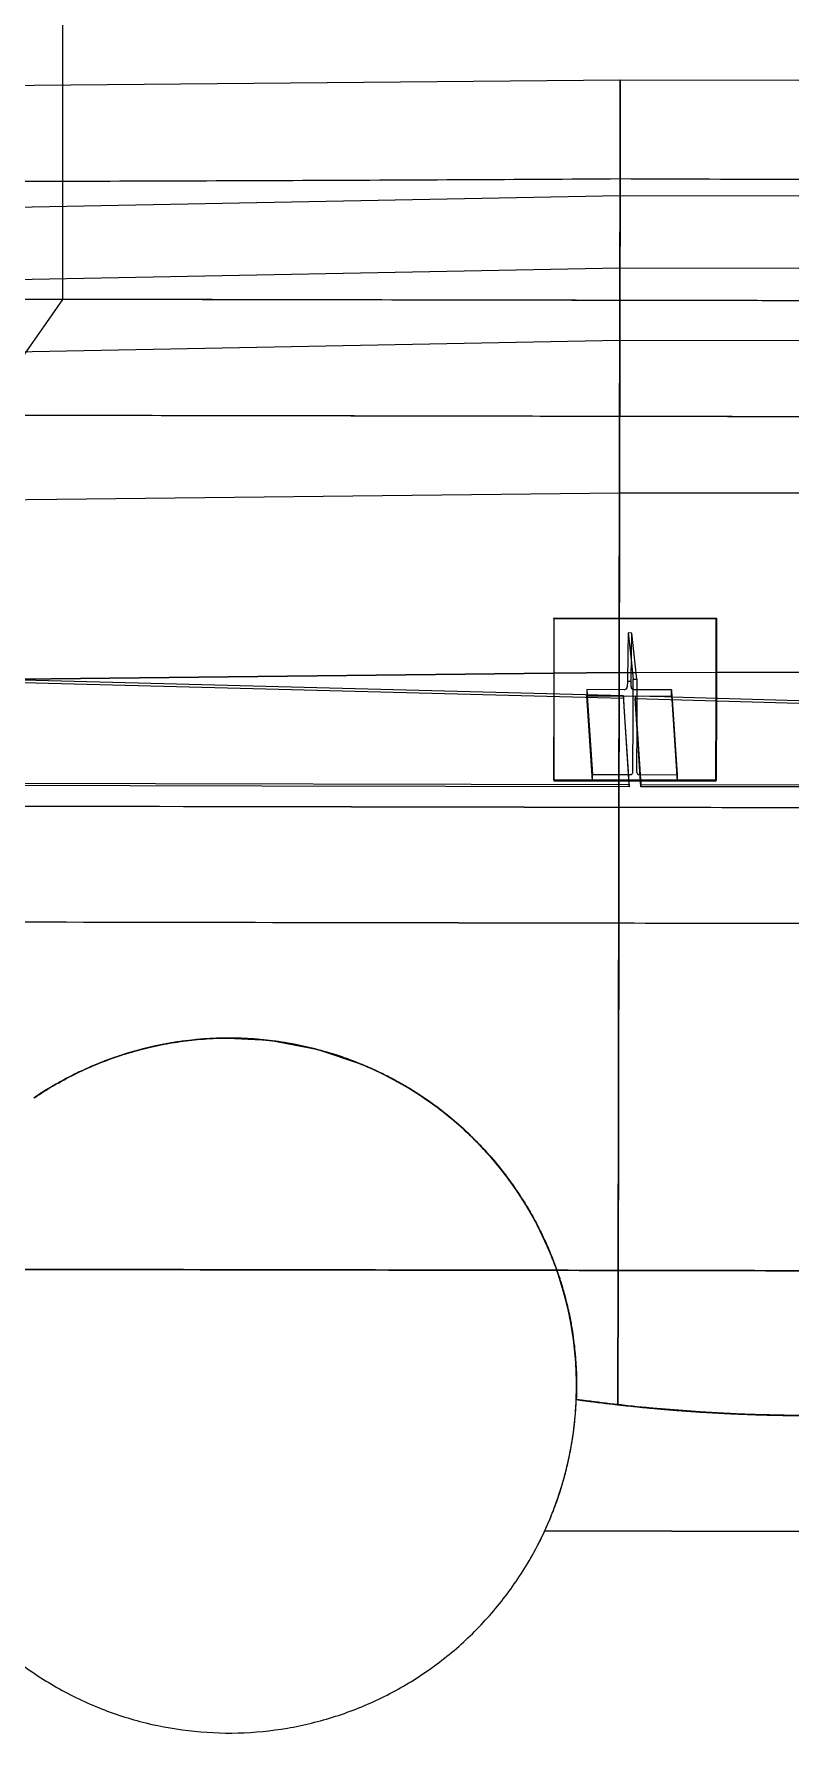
# Model space of a CAD drawing. Header units: metres. Extents: x -1161 to -1081, y 0 to 563.
# Drawn here: x -1092.822 to -1091.501, y 507.85 to 510.784 of the extents above; entities that cross this region are included whole.
import ezdxf

# ---------------------------------------------------------------- set-up
doc = ezdxf.new("R2010")
doc.units = ezdxf.units.M
doc.layers.add('A-GENM', color=7, linetype='Continuous', lineweight=35)

# ---------------------------------------------------------------- blocks, each defined once
blk = doc.blocks.new('CappingBeam_RS39A_CB04 - CappingBeam_RS39A_CB04-57951987-DRG-2873121 - DECK SLAB GENERAL ARRANGEMENT PLAN')
at = {"layer": 'A-GENM', "color": 253, "lineweight": 25, "true_color": 0xa3a3a3}
blk.add_open_spline([(109.4872, -4.711), (109.5435, -4.9245), (109.6562, -5.3515), (109.8816, -6.2056), (110.1633, -7.2733), (110.5014, -8.5546), (110.8394, -9.8358), (111.1775, -11.1169), (111.5155, -12.398), (111.7925, -13.4476), (111.9567, -14.0702), (112.0083, -14.2658)], degree=3, knots=[0, 0, 0, 0, 0.0208333, 0.0416667, 0.0833333, 0.125, 0.1666667, 0.2083333, 0.25, 0.2916667, 0.3107461, 0.3107461, 0.3107461, 0.3107461], dxfattribs=at)
at = {"layer": 'A-GENM', "color": 9, "lineweight": 25, "true_color": 0xbebebe}
for points in [[(111.5155, -12.398), (111.6282, -12.8251), (111.7409, -13.2521), (111.8535, -13.6791)], [(111.8535, -13.6791), (111.9051, -13.8747), (111.9567, -14.0702), (112.0083, -14.2658)]]:
    blk.add_open_spline(points, degree=3, dxfattribs=at)
blk = doc.blocks.new('Foundations-Piles - Px-1200-66435315-DRG-2873121 - DECK SLAB GENERAL ARRANGEMENT PLAN')
at = {"layer": 'A-GENM', "color": 254, "lineweight": 25, "true_color": 0xd1d1d1}
for start, end in [(48.8545, 49.0332), (40.7042, 40.9091), (32.5566, 32.7273), (24.4122, 24.5455), (318.9451, 319.0909), (310.7376, 310.9091), (302.6023, 302.7273), (294.3251, 294.5455), (286.12, 286.3636)]:
    blk.add_arc((0, 0), 0.6, start, end, dxfattribs=at)
at = {"layer": 'A-GENM', "color": 9, "lineweight": 25, "true_color": 0xbebebe}
for start, end in [(40.9091, 49.0332), (44.7599, 48.8545), (41.0308, 44.7599), (32.7273, 40.9091), (36.471, 40.7042), (32.8247, 36.471), (24.5455, 32.7273), (28.1348, 32.5566), (24.6185, 28.1348), (155.4545, 163.6364), (155.4545, 163.6364), (16.3636, 24.5455), (19.6943, 24.4122), (16.4123, 19.6943), (163.6364, 171.8182), (163.6364, 171.8182), (8.1818, 16.3636), (8.2309, 16.2711), (171.8182, 180), (171.8182, 180), (0, 8.1818), (0, 8.1818), (180, 188.1818), (180, 188.1818), (351.8182, 0), (352.0318, 0), (188.1818, 196.3636), (188.1818, 196.3636), (343.6364, 351.8182), (349.383, 351.8182), (351.8507, 352.0318), (344.0627, 349.383), (196.3636, 204.5455), (196.3636, 204.5455), (335.4545, 343.6364), (340.8893, 343.5737), (343.7001, 344.0627), (336.0926, 340.8893), (204.5455, 212.7273), (204.5455, 212.7273), (327.2727, 335.4545), (332.75, 335.363), (335.4873, 336.0926), (328.1212, 332.6991), (327.3162, 328.1212), (212.7273, 220.9091), (212.7273, 220.9091), (319.0909, 327.2727), (320.1484, 324.61), (324.61, 327.1535), (220.9091, 229.0909), (220.9091, 229.0909), (310.9091, 319.0909), (316.5668, 318.9451), (319.1453, 320.1484), (312.1736, 316.5668), (229.0909, 237.2727), (229.0909, 237.2727), (304.287, 310.9091), (304.287, 308.5485), (308.5485, 310.7376), (310.9744, 312.1736), (302.7273, 304.287), (302.8036, 304.1966), (237.2727, 245.4545), (237.2727, 245.4545), (294.5455, 302.7273), (296.2166, 300.545), (300.545, 302.531), (245.4545, 253.6364), (245.4545, 253.6364), (286.3636, 294.5455), (288.2326, 292.5512), (292.5512, 294.3251), (294.633, 296.2166), (253.6364, 261.0336), (253.6364, 261.8182), (278.1818, 286.3636), (280.1511, 284.5641), (284.5641, 286.12), (286.4625, 288.2088), (261.0336, 264.2124), (261.8182, 270), (264.2124, 268.889), (268.889, 272.219), (270, 278.1818), (272.219, 276.7535), (276.7535, 280.1511)]:
    blk.add_arc((0, 0), 0.6, start, end, dxfattribs=at)
blk = doc.blocks.new('Shotcrete Adaptive v1 - 1200 Dia Pile _ 2_000 Spacing-61394266-DRG-2873121 - DECK SLAB GENERAL ARRANGEMENT PLAN')
at = {"layer": 'A-GENM', "color": 9, "lineweight": 25, "true_color": 0xbebebe}
for p, q in [((0.016, 0.25), (0.4546, 0.25)), ((0.4546, 0.25), (0.016, 0.25))]:
    blk.add_line(p, q, dxfattribs=at)
at = {"layer": 'A-GENM', "color": 254, "lineweight": 25, "true_color": 0xd1d1d1}
blk.add_line((0.1869, 0.0442), (0.1837, 0.0444), dxfattribs=at)
at = {"layer": 'A-GENM', "color": 9, "lineweight": 25, "true_color": 0xbebebe}
for centre, radius, start, end in [((1, 0), 0.6, 156.256, 159.4284), ((1, 0), 0.6, 156.256, 159.4284), ((1, 0), 0.6, 155.3757, 156.256), ((1, 0), 0.6, 155.3757, 156.256), ((1, 0), 0.6, 159.4284, 162.8466), ((1, 0), 0.6, 159.4284, 162.8466), ((1, 0), 0.6, 162.8466, 164.1122), ((1, 0), 0.6, 162.8466, 164.1122), ((1, 0), 0.6, 165.2053, 167.4341), ((1, 0), 0.6, 165.2053, 167.4341), ((1, 0), 0.6, 164.1122, 165.1814), ((1, 0), 0.6, 164.1122, 165.1814), ((1, 0), 0.6, 167.4341, 170.3175), ((1, 0), 0.6, 167.4341, 170.3175), ((1, 0), 0.6, 170.3175, 171.9769), ((1, 0), 0.6, 170.3175, 171.9769), ((1, 0), 0.6, 173.7282, 175.3656), ((1, 0), 0.6, 173.7282, 175.3656), ((1, 0), 0.6, 173.41, 173.6668), ((1, 0), 0.6, 173.41, 173.6668), ((1, 0), 0.6, 171.9769, 173.3931), ((1, 0), 0.6, 171.9769, 173.3931), ((0, -2.95), 3, 88.4658, 89.6877), ((0, -2.95), 3, 88.4658, 88.6417), ((0, -2.95), 3, 88.3166, 88.4658), ((0, -2.95), 3, 85.3975, 88.4658), ((0, -2.95), 3, 85.3975, 85.6256), ((0, -2.95), 3, 85.2592, 85.3975), ((0, -2.95), 3, 82.3291, 85.3975), ((1, 0), 0.6, 175.3656, 177.7884), ((1, 0), 0.6, 175.3656, 177.7884), ((0, -2.95), 3, 82.3291, 82.6565)]:
    blk.add_arc(centre, radius, start, end, dxfattribs=at)
at = {"layer": 'A-GENM', "color": 254, "lineweight": 25, "true_color": 0xd1d1d1}
for start, end in [(88.6417, 89.6877), (87.8921, 88.3166), (87.7668, 87.8901), (87.238, 87.7668), (86.4919, 87.2322), (85.6256, 86.428), (85.1133, 85.2592), (84.4422, 85.1097), (83.7083, 84.4422), (82.6565, 83.6897)]:
    blk.add_arc((0, -2.95), 3, start, end, dxfattribs=at)
blk = doc.blocks.new('StitchPour_RS39A_05 - StitchPour_RS39A_05-60503718-DRG-2873121 - DECK SLAB GENERAL ARRANGEMENT PLAN')
at = {"layer": 'A-GENM', "color": 253, "lineweight": 25, "true_color": 0xa3a3a3}
for points, knots in [([(109.2938, -4.762), (109.3502, -4.9756), (109.4629, -5.4027), (109.6883, -6.2568), (109.97, -7.3246), (110.3081, -8.6059), (110.6461, -9.8872), (110.9842, -11.1684), (111.3223, -12.4497), (111.5992, -13.4992), (111.7635, -14.1217), (111.815, -14.3171)], [0, 0, 0, 0, 0.0208333, 0.0416667, 0.0833333, 0.125, 0.1666667, 0.2083333, 0.25, 0.2916667, 0.3107322, 0.3107322, 0.3107322, 0.3107322]), ([(111.2352, -14.4712), (111.1836, -14.2757), (111.0193, -13.6531), (110.686, -12.3898), (110.3197, -11.0016), (109.9816, -9.7203), (109.728, -8.7592), (109.4744, -7.7982), (109.2209, -6.8372), (108.9673, -5.8762), (108.7982, -5.2355), (108.7137, -4.9151)], [0.6892599, 0.6892599, 0.6892599, 0.6892599, 0.7083333, 0.75, 0.8125, 0.84375, 0.875, 0.90625, 0.9375, 0.96875, 1, 1, 1, 1])]:
    blk.add_open_spline(points, degree=3, knots=knots, dxfattribs=at)
at = {"layer": 'A-GENM', "color": 9, "lineweight": 25, "true_color": 0xbebebe}
for points in [[(110.7423, -12.6033), (110.8117, -12.8663), (110.8811, -13.1292), (110.9505, -13.3922)], [(111.6134, -13.553), (111.6291, -13.6123), (111.6447, -13.6716), (111.6604, -13.7309)], [(111.0344, -13.7104), (111.0498, -13.7685), (111.0651, -13.8266), (111.0804, -13.8847)], [(111.6604, -13.7309), (111.7119, -13.9263), (111.7635, -14.1217), (111.815, -14.3171)], [(111.0804, -13.8847), (111.132, -14.0802), (111.1836, -14.2757), (111.2352, -14.4712)]]:
    blk.add_open_spline(points, degree=3, dxfattribs=at)
at = {"layer": 'A-GENM', "color": 253, "lineweight": 25, "true_color": 0xa3a3a3}
for points in [[(111.3715, -12.6363), (111.4522, -12.9419), (111.5328, -13.2474), (111.6134, -13.553)], [(110.9505, -13.3922), (110.9784, -13.4983), (111.0064, -13.6044), (111.0344, -13.7104)]]:
    blk.add_open_spline(points, degree=3, dxfattribs=at)
blk = doc.blocks.new('SCR_SW_8 - SCR_SW_8-66993699-DRG-2873121 - DECK SLAB GENERAL ARRANGEMENT PLAN')
at = {"layer": 'A-GENM', "color": 253, "lineweight": 25, "true_color": 0xa3a3a3}
for p, q in [((0.0103, 0.1529), (1.1292, 0.1803)), ((1.1923, 0.1779), (0.0103, 0.149)), ((1.1292, 0.1803), (1.1923, 0.1818)), ((1.1799, -0.004), (1.1923, 0.1779)), ((1.1921, 0.1779), (1.1799, 0)), ((1.1923, 0.1818), (1.1921, 0.1779)), ((1.1923, 0.1818), (1.1923, 0.1779)), ((0, 0), (0.0103, 0.1527)), ((0.0103, 0.149), (0.0093, 0.1337)), ((0.0103, 0.1529), (0.0103, 0.149)), ((0.0093, 0.1337), (0, -0.004)), ((0, -0.004), (0, 0)), ((1.1799, 0), (0.0003, 0)), ((0, -0.004), (0.6335, -0.004)), ((0.6335, -0.004), (1.1799, -0.004)), ((1.1799, 0), (1.1799, -0.004))]:
    blk.add_line(p, q, dxfattribs=at)
blk = doc.blocks.new('SCR_SW_9 - SCR_SW_9-66993700-DRG-2873121 - DECK SLAB GENERAL ARRANGEMENT PLAN')
at = {"layer": 'A-GENM', "color": 253, "lineweight": 25, "true_color": 0xa3a3a3}
for p, q in [((0.9075, 0.1448), (1.1272, 0.1507)), ((1.1902, 0.1485), (0.9075, 0.1409)), ((1.1272, 0.1507), (1.1391, 0.1511)), ((1.1391, 0.1511), (1.1902, 0.1524)), ((1.1799, -0.004), (1.1902, 0.1485)), ((1.19, 0.1485), (1.1799, 0)), ((1.1902, 0.1524), (1.19, 0.1485)), ((1.1902, 0.1524), (1.1902, 0.1485)), ((1.1799, 0), (0.9072, 0)), ((0.9072, -0.004), (1.1799, -0.004)), ((1.1799, 0), (1.1799, -0.004))]:
    blk.add_line(p, q, dxfattribs=at)
blk = doc.blocks.new('POST_1000_1A_250UB - 1A-68650727-DRG-2873121 - DECK SLAB GENERAL ARRANGEMENT PLAN')
at = {"layer": 'A-GENM', "color": 253, "lineweight": 25, "true_color": 0xa3a3a3}
for p, q in [((-1091.796, 509.7495), (-1091.7967, 509.7137)), ((-1091.7896, 509.7494), (-1091.796, 509.7495)), ((-1091.796, 509.7495), (-1091.7905, 509.6978)), ((-1091.7903, 509.7137), (-1091.7896, 509.7494)), ((-1091.7812, 509.6698), (-1091.7896, 509.7494)), ((-1091.7967, 509.7137), (-1091.7975, 509.6655)), ((-1091.7911, 509.6655), (-1091.7903, 509.7137)), ((-1091.7905, 509.6974), (-1091.7876, 509.6698)), ((-1091.8026, 509.6515), (-1091.8674, 509.6517)), ((-1091.8674, 509.6517), (-1091.8674, 509.6426)), ((-1091.8674, 509.6517), (-1091.8668, 509.6426)), ((-1091.8007, 509.6519), (-1091.8016, 509.6516)), ((-1091.7991, 509.653), (-1091.8007, 509.6519)), ((-1091.7975, 509.6655), (-1091.7976, 509.6565)), ((-1091.7911, 509.6655), (-1091.7975, 509.6655)), ((-1091.7912, 509.6565), (-1091.7911, 509.6655)), ((-1091.7881, 509.6519), (-1091.7897, 509.653)), ((-1091.7862, 509.6515), (-1091.7881, 509.6519)), ((-1091.7877, 509.6407), (-1091.7876, 509.6515)), ((-1091.7876, 509.6529), (-1091.7876, 509.6698)), ((-1091.7869, 509.6698), (-1091.7812, 509.6698)), ((-1091.7214, 509.6514), (-1091.7862, 509.6515)), ((-1091.7812, 509.6698), (-1091.7812, 509.6515)), ((-1091.7214, 509.6406), (-1091.7214, 509.6514)), ((-1091.7214, 509.6514), (-1091.7206, 509.6386)), ((-1091.8674, 509.6426), (-1091.8674, 509.6409)), ((-1091.8674, 509.6409), (-1091.8044, 509.6408)), ((-1091.8577, 509.494), (-1091.8674, 509.6409)), ((-1091.8668, 509.6426), (-1091.8667, 509.641)), ((-1091.8667, 509.6409), (-1091.8577, 509.5051)), ((-1091.8044, 509.6408), (-1091.7214, 509.6406)), ((-1091.7877, 509.6042), (-1091.7877, 509.6407)), ((-1091.7812, 509.6507), (-1091.7813, 509.6407)), ((-1091.7813, 509.6403), (-1091.7813, 509.6364)), ((-1091.7813, 509.6364), (-1091.7813, 509.5907)), ((-1091.7214, 509.6406), (-1091.7213, 509.6386)), ((-1091.7213, 509.6386), (-1091.721, 509.6347)), ((-1091.721, 509.6347), (-1091.7117, 509.4937)), ((-1091.7206, 509.6386), (-1091.7203, 509.6346)), ((-1091.7203, 509.6346), (-1091.7117, 509.5048)), ((-1091.7879, 509.51), (-1091.7877, 509.6042)), ((-1091.7813, 509.5907), (-1091.7815, 509.51)), ((-1091.8577, 509.494), (-1091.8577, 509.5051)), ((-1091.8577, 509.5051), (-1091.7957, 509.505)), ((-1091.7957, 509.505), (-1091.7929, 509.505)), ((-1091.7929, 509.505), (-1091.7919, 509.5051)), ((-1091.7919, 509.5051), (-1091.791, 509.5053)), ((-1091.791, 509.5053), (-1091.7893, 509.5065)), ((-1091.78, 509.5064), (-1091.7784, 509.5053)), ((-1091.7784, 509.5053), (-1091.7765, 509.5049)), ((-1091.7757, 509.5049), (-1091.7125, 509.5048)), ((-1091.7117, 509.5048), (-1091.7117, 509.4937)), ((-1091.795, 509.4939), (-1091.8577, 509.494)), ((-1091.775, 509.4939), (-1091.795, 509.4939)), ((-1091.7117, 509.4937), (-1091.775, 509.4939))]:
    blk.add_line(p, q, dxfattribs=at)
for centre, start_param, end_param in [((-1091.8026, 509.6565), 4.643849, 4.743934), ((-1091.8026, 509.6565), 4.743934, 4.844019), ((-1091.8026, 509.6565), 5.429236, 6.214657), ((-1091.7862, 509.6564), 3.073041, 3.858462)]:
    blk.add_ellipse(centre, major_axis=(0.00499, 0.00033), ratio=0.989112, start_param=start_param, end_param=end_param, dxfattribs=at)
for points in [[(-1091.7893, 509.5065), (-1091.7889, 509.5069), (-1091.7882, 509.5081), (-1091.7879, 509.5094), (-1091.7879, 509.51)], [(-1091.7815, 509.51), (-1091.7815, 509.5093), (-1091.7812, 509.508), (-1091.7805, 509.5069), (-1091.78, 509.5064)]]:
    blk.add_open_spline(points, degree=3, dxfattribs=at)
blk = doc.blocks.new('PLATE ph - PLATE ph-V16-DRG-2873121 - DECK SLAB GENERAL ARRANGEMENT PLAN')
at = {"layer": 'A-GENM', "color": 253, "lineweight": 25, "true_color": 0xa3a3a3}
for p, q in [((-1091.9242, 509.7741), (-1091.9244, 509.6441)), ((-1091.9242, 509.7741), (-1091.9237, 509.7756)), ((-1091.6442, 509.7735), (-1091.9242, 509.7741)), ((-1091.9239, 509.6441), (-1091.9237, 509.7756)), ((-1091.9237, 509.7756), (-1091.6437, 509.775)), ((-1091.6445, 509.6364), (-1091.6442, 509.7735)), ((-1091.6437, 509.775), (-1091.6442, 509.7735)), ((-1091.6437, 509.775), (-1091.6439, 509.6364)), ((-1091.9244, 509.6441), (-1091.9247, 509.4942)), ((-1091.9242, 509.4957), (-1091.9239, 509.6441)), ((-1091.6447, 509.4936), (-1091.6445, 509.6325)), ((-1091.6445, 509.6325), (-1091.6445, 509.6364)), ((-1091.6439, 509.6325), (-1091.6442, 509.4951)), ((-1091.6439, 509.6364), (-1091.6439, 509.6325)), ((-1091.9242, 509.4957), (-1091.9247, 509.4942)), ((-1091.9247, 509.4942), (-1091.795, 509.4939)), ((-1091.8578, 509.4955), (-1091.9242, 509.4957)), ((-1091.7951, 509.4954), (-1091.8578, 509.4955)), ((-1091.795, 509.4939), (-1091.775, 509.4939)), ((-1091.7751, 509.4954), (-1091.7948, 509.4954)), ((-1091.7118, 509.4952), (-1091.7751, 509.4954)), ((-1091.775, 509.4939), (-1091.6447, 509.4936)), ((-1091.6447, 509.4951), (-1091.7118, 509.4952)), ((-1091.6447, 509.4936), (-1091.6442, 509.4951))]:
    blk.add_line(p, q, dxfattribs=at)
blk = doc.blocks.new('Top of Pavement - RL A - Top of Pavement - RL A-68818558-DRG-2873121 - DECK SLAB GENERAL ARRANGEMENT PLAN')
at = {"layer": 'A-GENM', "color": 9, "lineweight": 25, "true_color": 0xbebebe}
blk.add_open_spline([(112.854, -14.041), (112.8153, -13.8942), (112.7207, -13.5358), (112.5703, -12.9658), (112.4029, -12.3311), (112.2354, -11.6964), (112.0679, -11.0617), (111.9004, -10.427), (111.733, -9.7923), (111.5655, -9.1576), (111.398, -8.5228), (111.2305, -7.8881), (111.063, -7.2534), (110.8955, -6.6187), (110.756, -6.0897), (110.6443, -5.6666), (110.5606, -5.3492), (110.4768, -5.0318), (110.4011, -4.7447), (110.3532, -4.5633), (110.3333, -4.4877)], degree=3, knots=[0.26957257, 0.26957257, 0.26957257, 0.26957257, 0.27272727, 0.27727273, 0.28181818, 0.28636364, 0.29090909, 0.29545455, 0.3, 0.30454545, 0.30909091, 0.31363636, 0.31818182, 0.32272727, 0.32727273, 0.32954545, 0.33181818, 0.33409091, 0.33636364, 0.33798706, 0.33798706, 0.33798706, 0.33798706], dxfattribs=at)
for points in [[(111.5388, -9.8398), (111.5946, -10.0514), (111.7063, -10.4745), (111.8737, -11.1092), (112.0412, -11.7438), (112.2087, -12.3785), (112.3761, -13.0132), (112.4878, -13.4363), (112.5436, -13.6479)], [(112.5436, -13.6479), (112.5827, -13.796), (112.6218, -13.9442), (112.6609, -14.0923)]]:
    blk.add_open_spline(points, degree=3, dxfattribs=at)
blk = doc.blocks.new('T2DPAA-T2D-C3S-RS-M3D-100334_rvt-1-DRG-2873121 - DECK SLAB GENERAL ARRANGEMENT PLAN')
at = {"layer": 'A-GENM', "color": 253, "lineweight": 25, "true_color": 0xa3a3a3}
for p, q in [((-1094.2012, 510.6831), (-1091.8098, 510.7049)), ((-1091.8102, 510.5049), (-1091.8098, 510.7049)), ((-1091.8098, 510.7049), (-1091.8102, 510.5049)), ((-1091.8098, 510.7049), (-1091.8101, 510.5507)), ((-1091.8101, 510.5507), (-1091.8098, 510.7049)), ((-1091.8098, 510.7049), (-1091.5016, 510.7043)), ((-1091.8101, 510.534), (-1091.8106, 510.2987)), ((-1091.8101, 510.5507), (-1091.8101, 510.534)), ((-1091.8101, 510.534), (-1091.8101, 510.5507)), ((-1094.2016, 510.4592), (-1091.8102, 510.5049)), ((-1091.8104, 510.3799), (-1091.8102, 510.5049)), ((-1091.8102, 510.5049), (-1091.8104, 510.3799)), ((-1091.8102, 510.5049), (-1091.5016, 510.5043)), ((-1094.2018, 510.3342), (-1091.8104, 510.3799)), ((-1091.8106, 510.2549), (-1091.8104, 510.3799)), ((-1091.8104, 510.3799), (-1091.8106, 510.2549)), ((-1091.8104, 510.3799), (-1091.5016, 510.3793)), ((-1091.8106, 510.2987), (-1091.811, 510.0635)), ((-1094.2021, 510.2092), (-1091.8106, 510.2549)), ((-1091.8111, 509.9912), (-1091.8106, 510.2549)), ((-1091.8106, 510.2549), (-1091.8111, 509.9912)), ((-1091.8106, 510.2549), (-1091.5016, 510.2543)), ((-1091.811, 510.0635), (-1091.8114, 509.8282)), ((-1094.2025, 509.9647), (-1091.8111, 509.9912)), ((-1094.2025, 509.9647), (-1091.8111, 509.9912)), ((-1091.8115, 509.7753), (-1091.8111, 509.9912)), ((-1091.8111, 509.9912), (-1091.8115, 509.7753)), ((-1091.8111, 509.9912), (-1091.5016, 509.9917)), ((-1091.8111, 509.9912), (-1091.5016, 509.9917)), ((-1091.8114, 509.8282), (-1091.8115, 509.7753)), ((-1091.8115, 509.7753), (-1091.8117, 509.6515)), ((-1091.8117, 509.6814), (-1091.8115, 509.7753)), ((-1091.8117, 509.6515), (-1091.8115, 509.7753)), ((-1091.8115, 509.7753), (-1091.8117, 509.6814)), ((-1091.9244, 509.6802), (-1091.8117, 509.6814)), ((-1091.8117, 509.6814), (-1091.9244, 509.6802)), ((-1091.8117, 509.6814), (-1091.7972, 509.6814)), ((-1091.8117, 509.6814), (-1091.7972, 509.6814)), ((-1091.8117, 509.6515), (-1091.8117, 509.6814)), ((-1091.8117, 509.6814), (-1091.8117, 509.6515)), ((-1091.7972, 509.6814), (-1091.7908, 509.6814)), ((-1091.7972, 509.6814), (-1091.7908, 509.6814)), ((-1091.7908, 509.6814), (-1091.7824, 509.6814)), ((-1091.7908, 509.6814), (-1091.7824, 509.6814)), ((-1091.7824, 509.6814), (-1091.6444, 509.6817)), ((-1091.7824, 509.6814), (-1091.6444, 509.6817)), ((-1091.6438, 509.6817), (-1091.5016, 509.6819)), ((-1091.6438, 509.6817), (-1091.5016, 509.6819)), ((-1092.8438, 509.67), (-1091.9244, 509.6802)), ((-1091.9244, 509.6802), (-1092.8438, 509.67)), ((-1091.8117, 509.6515), (-1091.8117, 509.65)), ((-1091.8117, 509.65), (-1091.8117, 509.6515)), ((-1091.8117, 509.65), (-1091.8117, 509.6515)), ((-1091.8117, 509.6515), (-1091.8117, 509.65)), ((-1091.812, 509.4939), (-1091.8117, 509.6408)), ((-1091.8117, 509.6408), (-1091.812, 509.4939)), ((-1091.8118, 509.593), (-1091.8117, 509.6408)), ((-1091.8117, 509.65), (-1091.8117, 509.6412)), ((-1091.8117, 509.6412), (-1091.8117, 509.65)), ((-1091.8117, 509.6412), (-1091.8117, 509.65)), ((-1091.8117, 509.65), (-1091.8117, 509.6412)), ((-1091.812, 509.4939), (-1091.8118, 509.593)), ((-1091.812, 509.4841), (-1091.8121, 509.4487)), ((-1091.8121, 509.4487), (-1091.812, 509.4841)), ((-1091.8121, 509.4487), (-1091.812, 509.4841)), ((-1091.812, 509.4841), (-1091.8121, 509.4487)), ((-1091.812, 509.4939), (-1091.812, 509.4841)), ((-1091.812, 509.4841), (-1091.812, 509.4939)), ((-1091.812, 509.4841), (-1091.812, 509.4939)), ((-1091.812, 509.4939), (-1091.812, 509.4841))]:
    blk.add_line(p, q, dxfattribs=at)
at = {"layer": 'A-GENM', "color": 9, "lineweight": 25, "true_color": 0xbebebe}
for p, q in [((-1092.7724, 510.6961), (-1092.7728, 510.3255)), ((-1091.8124, 509.2487), (-1091.8121, 509.4482)), ((-1091.8121, 509.4482), (-1091.8124, 509.2487)), ((-1091.8122, 509.3578), (-1091.8121, 509.4482)), ((-1091.8124, 509.2487), (-1091.8122, 509.3578)), ((-1091.8135, 508.6487), (-1091.8124, 509.2487)), ((-1091.8124, 509.2487), (-1091.8135, 508.6487)), ((-1091.8124, 509.2487), (-1091.8126, 509.1225)), ((-1091.8126, 509.1225), (-1091.8124, 509.2487)), ((-1091.8126, 509.1225), (-1091.8131, 508.8873)), ((-1091.8131, 508.8873), (-1091.8126, 509.1225)), ((-1092.5874, 509.0411), (-1092.6227, 509.0339)), ((-1092.5355, 509.0478), (-1092.5866, 509.0413)), ((-1092.5017, 509.0497), (-1092.5355, 509.0478)), ((-1092.4157, 509.0459), (-1092.4997, 509.0497)), ((-1092.3311, 509.0298), (-1092.4152, 509.0458)), ((-1092.7059, 509.0078), (-1092.7496, 508.9885)), ((-1092.671, 509.0204), (-1092.7059, 509.0078)), ((-1092.6227, 509.0339), (-1092.6695, 509.0209)), ((-1092.2544, 509.0037), (-1092.3311, 509.0298)), ((-1092.7507, 508.988), (-1092.7841, 508.9702)), ((-1092.7496, 508.9885), (-1092.7507, 508.988)), ((-1092.2522, 509.0028), (-1092.2544, 509.0037)), ((-1092.2269, 508.9915), (-1092.2522, 509.0028)), ((-1092.1818, 508.9676), (-1092.2269, 508.9915)), ((-1092.7841, 508.9702), (-1092.8217, 508.9467)), ((-1092.1778, 508.9652), (-1092.1818, 508.9676)), ((-1092.1497, 508.9474), (-1092.1778, 508.9652)), ((-1092.1149, 508.922), (-1092.1497, 508.9474)), ((-1092.1093, 508.9176), (-1092.1149, 508.922)), ((-1092.0827, 508.8949), (-1092.1093, 508.9176)), ((-1092.0546, 508.8678), (-1092.0823, 508.8945)), ((-1092.0481, 508.8609), (-1092.0546, 508.8678)), ((-1092.0237, 508.8334), (-1092.0481, 508.8609)), ((-1091.8131, 508.8873), (-1091.8135, 508.652)), ((-1091.8135, 508.652), (-1091.8131, 508.8873)), ((-1092.0023, 508.806), (-1092.0237, 508.8334)), ((-1091.9953, 508.7963), (-1092.0023, 508.806)), ((-1091.9872, 508.7845), (-1091.9953, 508.7963)), ((-1091.9746, 508.7651), (-1091.9866, 508.7837)), ((-1091.9587, 508.7377), (-1091.9746, 508.7651)), ((-1091.952, 508.725), (-1091.9587, 508.7377)), ((-1091.9357, 508.6908), (-1091.952, 508.725)), ((-1091.9247, 508.6641), (-1091.9357, 508.6908)), ((-1091.9192, 508.6492), (-1091.9247, 508.6641)), ((-1091.9075, 508.6119), (-1091.9189, 508.6483)), ((-1091.8135, 508.6487), (-1091.8139, 508.4178)), ((-1091.8139, 508.4178), (-1091.8135, 508.6487)), ((-1091.8139, 508.4178), (-1091.8135, 508.6487)), ((-1091.8135, 508.6487), (-1091.8139, 508.4178)), ((-1091.8135, 508.652), (-1091.8135, 508.6487)), ((-1091.8135, 508.6487), (-1091.8135, 508.652)), ((-1091.8906, 508.53), (-1091.8969, 508.5678)), ((-1091.8852, 508.4467), (-1091.8862, 508.4847)), ((-1091.8857, 508.4257), (-1091.8852, 508.4467)), ((-1091.8498, 508.421), (-1091.8857, 508.4257)), ((-1091.8139, 508.4168), (-1091.8498, 508.421)), ((-1091.7758, 508.4128), (-1091.8139, 508.4168)), ((-1091.6722, 508.4043), (-1091.7758, 508.4128)), ((-1091.6318, 508.402), (-1091.6722, 508.4043)), ((-1091.6022, 508.4006), (-1091.6318, 508.402)), ((-1091.5016, 508.3982), (-1091.6022, 508.4006))]:
    blk.add_line(p, q, dxfattribs=at)
at = {"layer": 'A-GENM', "color": 9, "lineweight": 25, "true_color": 0xbebebe, "flags": 128}
for points in [[(-1092.7691, 513.8937), (-1092.7695, 513.4973), (-1092.7699, 513.1008), (-1092.7703, 512.7043), (-1092.7708, 512.3078), (-1092.7712, 511.9114), (-1092.7716, 511.5149), (-1092.772, 511.1184), (-1092.7724, 510.722), (-1092.7724, 510.6961)], [(-1092.7728, 510.3255), (-1092.8005, 510.2856), (-1092.8283, 510.2456), (-1092.856, 510.2057), (-1092.8837, 510.1658), (-1092.9114, 510.1259)], [(-1091.8121, 509.4482), (-1091.8122, 509.3578), (-1091.8124, 509.2487)], [(-1091.8969, 508.5678), (-1091.901, 508.5866), (-1091.9075, 508.6119)], [(-1091.8862, 508.485), (-1091.8879, 508.5067), (-1091.8906, 508.53)]]:
    blk.add_lwpolyline(points, dxfattribs=at)
at = {"layer": 'A-GENM', "color": 253, "lineweight": 25, "true_color": 0xa3a3a3, "flags": 128}
for points in [[(-1091.8115, 509.7753), (-1091.8114, 509.8282), (-1091.811, 510.0635), (-1091.8106, 510.2987), (-1091.8101, 510.534)], [(-1091.8117, 509.6408), (-1091.8118, 509.593), (-1091.812, 509.4939)]]:
    blk.add_lwpolyline(points, dxfattribs=at)
at = {"layer": 'A-GENM', "color": 253, "lineweight": 25, "true_color": 0xa3a3a3}
for points in [[(-1092.3415, 510.5312), (-1092.253, 510.5316), (-1092.1644, 510.532), (-1092.0758, 510.5325)], [(-1092.0758, 510.5325), (-1091.9873, 510.5329), (-1091.8987, 510.5334), (-1091.8101, 510.534)], [(-1091.8101, 510.534), (-1091.7073, 510.5336), (-1091.6045, 510.5333), (-1091.5016, 510.533)], [(-1092.873, 510.5295), (-1092.7844, 510.5297), (-1092.6958, 510.5299), (-1092.6072, 510.5302)], [(-1092.6072, 510.5302), (-1092.5187, 510.5305), (-1092.4301, 510.5309), (-1092.3415, 510.5312)]]:
    blk.add_open_spline(points, degree=3, dxfattribs=at)
at = {"layer": 'A-GENM', "color": 9, "lineweight": 25, "true_color": 0xbebebe}
for points in [[(-1091.6695, 510.3235), (-1091.8534, 510.3238), (-1092.2212, 510.3245), (-1092.5889, 510.3252), (-1092.7728, 510.3255)], [(-1091.5016, 510.3232), (-1091.5576, 510.3233), (-1091.6135, 510.3234), (-1091.6695, 510.3235)], [(-1092.6673, 509.0216), (-1092.6412, 509.0299), (-1092.6145, 509.0365), (-1092.5875, 509.0411)], [(-1092.6296, 509.0323), (-1092.6156, 509.0357), (-1092.6016, 509.0387), (-1092.5874, 509.0411)], [(-1092.5864, 509.0413), (-1092.5858, 509.0414), (-1092.5851, 509.0415), (-1092.5845, 509.0416)], [(-1092.5864, 509.0413), (-1092.5858, 509.0414), (-1092.5851, 509.0415), (-1092.5845, 509.0416)], [(-1092.5845, 509.0416), (-1092.5713, 509.0438), (-1092.558, 509.0456), (-1092.5447, 509.0469)], [(-1092.5845, 509.0416), (-1092.5713, 509.0439), (-1092.5581, 509.0456), (-1092.5448, 509.0469)], [(-1092.5448, 509.0469), (-1092.5305, 509.0484), (-1092.5161, 509.0493), (-1092.5018, 509.0497)], [(-1092.5447, 509.0469), (-1092.5304, 509.0484), (-1092.5161, 509.0493), (-1092.5017, 509.0497)], [(-1092.5018, 509.0497), (-1092.4874, 509.0501), (-1092.473, 509.05), (-1092.4587, 509.0493)], [(-1092.5017, 509.0497), (-1092.4874, 509.0501), (-1092.473, 509.05), (-1092.4586, 509.0493)], [(-1092.4587, 509.0493), (-1092.4443, 509.0487), (-1092.43, 509.0475), (-1092.4157, 509.0459)], [(-1092.4586, 509.0493), (-1092.4443, 509.0487), (-1092.43, 509.0475), (-1092.4157, 509.0459)], [(-1092.4157, 509.0459), (-1092.4014, 509.0442), (-1092.3872, 509.042), (-1092.3731, 509.0393)], [(-1092.4157, 509.0459), (-1092.4014, 509.0442), (-1092.3872, 509.042), (-1092.3731, 509.0393)], [(-1092.3731, 509.0393), (-1092.359, 509.0367), (-1092.345, 509.0335), (-1092.3311, 509.0298)], [(-1092.3731, 509.0393), (-1092.359, 509.0367), (-1092.345, 509.0335), (-1092.3311, 509.0298)], [(-1092.7115, 509.0056), (-1092.6982, 509.011), (-1092.6847, 509.016), (-1092.671, 509.0204)], [(-1092.7114, 509.0056), (-1092.6981, 509.011), (-1092.6846, 509.016), (-1092.671, 509.0204)], [(-1092.671, 509.0204), (-1092.6705, 509.0206), (-1092.6701, 509.0207), (-1092.6697, 509.0208)], [(-1092.671, 509.0204), (-1092.6706, 509.0205), (-1092.6702, 509.0207), (-1092.6697, 509.0208)], [(-1092.6673, 509.0216), (-1092.6549, 509.0256), (-1092.6423, 509.0291), (-1092.6296, 509.0323)], [(-1092.3311, 509.0298), (-1092.3173, 509.0261), (-1092.3037, 509.022), (-1092.2903, 509.0174)], [(-1092.3311, 509.0298), (-1092.3173, 509.0261), (-1092.3037, 509.022), (-1092.2903, 509.0174)], [(-1092.2903, 509.0174), (-1092.2793, 509.0136), (-1092.2683, 509.0095), (-1092.2576, 509.0051)], [(-1092.2903, 509.0174), (-1092.2793, 509.0136), (-1092.2684, 509.0095), (-1092.2576, 509.0051)], [(-1092.7886, 508.9675), (-1092.7762, 508.9748), (-1092.7636, 508.9816), (-1092.7507, 508.9879)], [(-1092.7508, 508.9879), (-1092.7503, 508.9882), (-1092.7497, 508.9884), (-1092.7492, 508.9887)], [(-1092.7507, 508.988), (-1092.7502, 508.9882), (-1092.7497, 508.9885), (-1092.7492, 508.9887)], [(-1092.7492, 508.9887), (-1092.7483, 508.9891), (-1092.7474, 508.9896), (-1092.7465, 508.99)], [(-1092.7492, 508.9887), (-1092.7483, 508.9891), (-1092.7474, 508.9896), (-1092.7465, 508.99)], [(-1092.7465, 508.99), (-1092.735, 508.9956), (-1092.7233, 509.0008), (-1092.7114, 509.0056)], [(-1092.7465, 508.99), (-1092.735, 508.9956), (-1092.7233, 509.0008), (-1092.7115, 509.0056)], [(-1092.2576, 509.0051), (-1092.2561, 509.0044), (-1092.2546, 509.0038), (-1092.2531, 509.0032)], [(-1092.2576, 509.0051), (-1092.2561, 509.0044), (-1092.2546, 509.0038), (-1092.253, 509.0032)], [(-1092.2531, 509.0032), (-1092.2522, 509.0028), (-1092.2513, 509.0025), (-1092.2504, 509.0021)], [(-1092.253, 509.0032), (-1092.2522, 509.0028), (-1092.2513, 509.0024), (-1092.2504, 509.0021)], [(-1092.2504, 509.0021), (-1092.2374, 508.9965), (-1092.2245, 508.9905), (-1092.2118, 508.984)], [(-1092.2504, 509.0021), (-1092.2373, 508.9965), (-1092.2244, 508.9905), (-1092.2118, 508.984)], [(-1092.2118, 508.984), (-1092.2032, 508.9796), (-1092.1947, 508.975), (-1092.1864, 508.9702)], [(-1092.8218, 508.9466), (-1092.8213, 508.9469), (-1092.8209, 508.9472), (-1092.8205, 508.9475)], [(-1092.8217, 508.9466), (-1092.8213, 508.9469), (-1092.8208, 508.9472), (-1092.8204, 508.9475)], [(-1092.8205, 508.9475), (-1092.8101, 508.9545), (-1092.7994, 508.9612), (-1092.7886, 508.9675)], [(-1092.1864, 508.9702), (-1092.1841, 508.9689), (-1092.1818, 508.9676), (-1092.1795, 508.9662)], [(-1092.1864, 508.9702), (-1092.1841, 508.9689), (-1092.1818, 508.9676), (-1092.1795, 508.9662)], [(-1092.1795, 508.9662), (-1092.1778, 508.9652), (-1092.1762, 508.9642), (-1092.1745, 508.9632)], [(-1092.1795, 508.9662), (-1092.1778, 508.9652), (-1092.1762, 508.9642), (-1092.1745, 508.9632)], [(-1092.1745, 508.9632), (-1092.1624, 508.9559), (-1092.1505, 508.9481), (-1092.1389, 508.9399)], [(-1092.1745, 508.9632), (-1092.1623, 508.9558), (-1092.1504, 508.948), (-1092.1388, 508.9398)], [(-1092.1389, 508.9399), (-1092.1323, 508.9353), (-1092.1259, 508.9305), (-1092.1196, 508.9256)], [(-1092.1388, 508.9398), (-1092.1323, 508.9352), (-1092.1259, 508.9305), (-1092.1196, 508.9256)], [(-1092.1196, 508.9256), (-1092.117, 508.9236), (-1092.1144, 508.9216), (-1092.1118, 508.9196)], [(-1092.1196, 508.9256), (-1092.117, 508.9236), (-1092.1144, 508.9216), (-1092.1118, 508.9196)], [(-1092.1118, 508.9196), (-1092.1095, 508.9177), (-1092.1072, 508.9159), (-1092.1049, 508.914)], [(-1092.1118, 508.9196), (-1092.1095, 508.9177), (-1092.1072, 508.9158), (-1092.1049, 508.914)], [(-1092.1049, 508.914), (-1092.0939, 508.905), (-1092.0832, 508.8956), (-1092.0729, 508.8858)], [(-1092.1049, 508.914), (-1092.0939, 508.9049), (-1092.0832, 508.8955), (-1092.0728, 508.8858)], [(-1092.0729, 508.8858), (-1092.0681, 508.8813), (-1092.0635, 508.8767), (-1092.0589, 508.8721)], [(-1092.0728, 508.8858), (-1092.0681, 508.8813), (-1092.0634, 508.8767), (-1092.0589, 508.8721)], [(-1092.0589, 508.8721), (-1092.0563, 508.8695), (-1092.0538, 508.8669), (-1092.0513, 508.8643)], [(-1092.0589, 508.8721), (-1092.0563, 508.8695), (-1092.0538, 508.8669), (-1092.0513, 508.8643)], [(-1092.0513, 508.8643), (-1092.0485, 508.8614), (-1092.0457, 508.8584), (-1092.043, 508.8554)], [(-1092.0513, 508.8643), (-1092.0484, 508.8613), (-1092.0457, 508.8584), (-1092.0429, 508.8554)], [(-1092.043, 508.8554), (-1092.0334, 508.845), (-1092.0241, 508.8341), (-1092.0153, 508.823)], [(-1092.0429, 508.8554), (-1092.0333, 508.8449), (-1092.024, 508.834), (-1092.0152, 508.8229)], [(-1092.0153, 508.823), (-1092.012, 508.8189), (-1092.0088, 508.8147), (-1092.0056, 508.8105)], [(-1092.0152, 508.8229), (-1092.0119, 508.8188), (-1092.0087, 508.8147), (-1092.0056, 508.8105)], [(-1092.0056, 508.8105), (-1092.0034, 508.8075), (-1092.0012, 508.8045), (-1091.999, 508.8015)], [(-1092.0056, 508.8105), (-1092.0034, 508.8075), (-1092.0011, 508.8045), (-1091.999, 508.8014)], [(-1091.999, 508.8015), (-1091.9959, 508.7972), (-1091.9929, 508.793), (-1091.99, 508.7887)], [(-1091.999, 508.8014), (-1091.9959, 508.7972), (-1091.9928, 508.7929), (-1091.9899, 508.7885)], [(-1091.9882, 508.7861), (-1091.9808, 508.7751), (-1091.9737, 508.7639), (-1091.9671, 508.7525)], [(-1091.9881, 508.786), (-1091.9808, 508.7751), (-1091.9738, 508.764), (-1091.9671, 508.7526)], [(-1091.9671, 508.7526), (-1091.9651, 508.7491), (-1091.963, 508.7455), (-1091.9611, 508.7419)], [(-1091.9671, 508.7525), (-1091.965, 508.749), (-1091.963, 508.7455), (-1091.961, 508.7419)], [(-1091.9611, 508.7419), (-1091.9593, 508.7388), (-1091.9576, 508.7356), (-1091.9558, 508.7324)], [(-1091.961, 508.7419), (-1091.9593, 508.7388), (-1091.9575, 508.7356), (-1091.9558, 508.7324)], [(-1091.9558, 508.7324), (-1091.9528, 508.7267), (-1091.9498, 508.7209), (-1091.947, 508.7151)], [(-1091.9558, 508.7324), (-1091.9527, 508.7266), (-1091.9498, 508.7208), (-1091.9469, 508.7149)], [(-1091.947, 508.7151), (-1091.9467, 508.7146), (-1091.9465, 508.7142), (-1091.9463, 508.7138)], [(-1091.9469, 508.7149), (-1091.9467, 508.7145), (-1091.9465, 508.7141), (-1091.9463, 508.7137)], [(-1091.9459, 508.7129), (-1091.9457, 508.7125), (-1091.9455, 508.7121), (-1091.9453, 508.7117)], [(-1091.9459, 508.7128), (-1091.9457, 508.7124), (-1091.9455, 508.712), (-1091.9453, 508.7116)], [(-1091.9453, 508.7117), (-1091.9396, 508.7), (-1091.9343, 508.688), (-1091.9294, 508.676)], [(-1091.9453, 508.7116), (-1091.9396, 508.6999), (-1091.9344, 508.6881), (-1091.9295, 508.6761)], [(-1091.9295, 508.6761), (-1091.9284, 508.6734), (-1091.9272, 508.6706), (-1091.9261, 508.6678)], [(-1091.9294, 508.676), (-1091.9283, 508.6732), (-1091.9272, 508.6705), (-1091.9261, 508.6677)], [(-1091.9261, 508.6678), (-1091.9249, 508.6647), (-1091.9238, 508.6616), (-1091.9226, 508.6585)], [(-1091.9261, 508.6677), (-1091.9249, 508.6647), (-1091.9238, 508.6616), (-1091.9226, 508.6585)], [(-1091.9226, 508.6585), (-1091.9215, 508.6554), (-1091.9203, 508.6522), (-1091.9192, 508.649)], [(-1091.9226, 508.6585), (-1091.9215, 508.6554), (-1091.9203, 508.6522), (-1091.9192, 508.649)], [(-1091.9192, 508.649), (-1091.9175, 508.6442), (-1091.9159, 508.6394), (-1091.9143, 508.6345)], [(-1091.9192, 508.649), (-1091.9175, 508.6442), (-1091.9159, 508.6393), (-1091.9143, 508.6345)], [(-1091.9143, 508.6345), (-1091.9141, 508.634), (-1091.914, 508.6336), (-1091.9138, 508.6331)], [(-1091.9143, 508.6345), (-1091.9141, 508.634), (-1091.914, 508.6336), (-1091.9138, 508.6331)], [(-1091.9135, 508.6319), (-1091.909, 508.6179), (-1091.905, 508.6036), (-1091.9016, 508.5893)], [(-1091.9016, 508.5893), (-1091.901, 508.5867), (-1091.9004, 508.5841), (-1091.8998, 508.5815)], [(-1091.9016, 508.5893), (-1091.901, 508.5867), (-1091.9004, 508.5841), (-1091.8998, 508.5815)], [(-1091.8998, 508.5815), (-1091.8976, 508.5716), (-1091.8956, 508.5616), (-1091.8939, 508.5515)], [(-1091.8939, 508.5515), (-1091.8937, 508.5505), (-1091.8935, 508.5494), (-1091.8933, 508.5483)], [(-1091.8938, 508.5514), (-1091.8937, 508.5505), (-1091.8935, 508.5495), (-1091.8933, 508.5485)], [(-1091.8933, 508.5485), (-1091.8911, 508.5351), (-1091.8893, 508.5216), (-1091.888, 508.5081)], [(-1091.8933, 508.5483), (-1091.8911, 508.535), (-1091.8893, 508.5216), (-1091.888, 508.5082)], [(-1091.888, 508.5082), (-1091.8879, 508.5065), (-1091.8877, 508.5048), (-1091.8876, 508.5031)], [(-1091.888, 508.5081), (-1091.8879, 508.5065), (-1091.8877, 508.5049), (-1091.8876, 508.5032)], [(-1091.8876, 508.5032), (-1091.8865, 508.491), (-1091.8858, 508.4787), (-1091.8854, 508.4664)], [(-1091.8876, 508.5031), (-1091.8865, 508.4916), (-1091.8858, 508.4801), (-1091.8855, 508.4686)], [(-1091.8853, 508.463), (-1091.8851, 508.4506), (-1091.8852, 508.4381), (-1091.8857, 508.4257)], [(-1091.8853, 508.4629), (-1091.8851, 508.4506), (-1091.8852, 508.4383), (-1091.8857, 508.426)], [(-1091.8855, 508.4686), (-1091.8855, 508.4679), (-1091.8854, 508.4672), (-1091.8854, 508.4664)], [(-1091.8854, 508.4657), (-1091.8854, 508.4648), (-1091.8854, 508.4638), (-1091.8853, 508.4629)], [(-1091.8854, 508.4657), (-1091.8854, 508.4648), (-1091.8854, 508.4639), (-1091.8853, 508.463)], [(-1091.8857, 508.426), (-1091.88, 508.4252), (-1091.8743, 508.4244), (-1091.8687, 508.4237)], [(-1091.8857, 508.4257), (-1091.8737, 508.4241), (-1091.8618, 508.4225), (-1091.8498, 508.421)], [(-1091.8687, 508.4237), (-1091.8505, 508.4213), (-1091.8323, 508.419), (-1091.8141, 508.417)], [(-1091.8498, 508.421), (-1091.8379, 508.4195), (-1091.8259, 508.4181), (-1091.8139, 508.4168)], [(-1091.8139, 508.4168), (-1091.7897, 508.4141), (-1091.7654, 508.4116), (-1091.7412, 508.4095)], [(-1091.8132, 508.4169), (-1091.8104, 508.4166), (-1091.8076, 508.4163), (-1091.8048, 508.4159)], [(-1091.8048, 508.4159), (-1091.781, 508.4133), (-1091.7571, 508.411), (-1091.7332, 508.4089)], [(-1091.7412, 508.4095), (-1091.7375, 508.4092), (-1091.7339, 508.4089), (-1091.7303, 508.4086)], [(-1091.7332, 508.4089), (-1091.7268, 508.4084), (-1091.7205, 508.4079), (-1091.7141, 508.4074)], [(-1091.7303, 508.4086), (-1091.7264, 508.4083), (-1091.7225, 508.4079), (-1091.7185, 508.4076)], [(-1091.7185, 508.4076), (-1091.7018, 508.4063), (-1091.685, 508.4051), (-1091.6683, 508.404)], [(-1091.6683, 508.404), (-1091.6585, 508.4034), (-1091.6488, 508.4029), (-1091.6391, 508.4024)], [(-1091.6404, 508.4025), (-1091.6376, 508.4023), (-1091.6347, 508.4022), (-1091.6318, 508.402)], [(-1091.6391, 508.4024), (-1091.6367, 508.4022), (-1091.6342, 508.4021), (-1091.6318, 508.402)], [(-1091.6314, 508.402), (-1091.6291, 508.4018), (-1091.6268, 508.4017), (-1091.6245, 508.4016)], [(-1091.6313, 508.402), (-1091.6286, 508.4019), (-1091.626, 508.4017), (-1091.6233, 508.4016)], [(-1091.6245, 508.4016), (-1091.6147, 508.4011), (-1091.605, 508.4007), (-1091.5953, 508.4003)], [(-1091.6233, 508.4016), (-1091.6067, 508.4008), (-1091.59, 508.4001), (-1091.5734, 508.3996)], [(-1091.5953, 508.4003), (-1091.5878, 508.4001), (-1091.5804, 508.3998), (-1091.573, 508.3996)], [(-1091.5734, 508.3996), (-1091.5677, 508.3994), (-1091.5621, 508.3993), (-1091.5564, 508.3991)], [(-1091.573, 508.3996), (-1091.5676, 508.3994), (-1091.5622, 508.3993), (-1091.5568, 508.3991)], [(-1091.5568, 508.3991), (-1091.5453, 508.3988), (-1091.5337, 508.3986), (-1091.5222, 508.3984)], [(-1091.5564, 508.3991), (-1091.5449, 508.3988), (-1091.5333, 508.3986), (-1091.5218, 508.3984)], [(-1091.5222, 508.3984), (-1091.5153, 508.3983), (-1091.5085, 508.3983), (-1091.5016, 508.3982)], [(-1091.5218, 508.3984), (-1091.5151, 508.3983), (-1091.5083, 508.3983), (-1091.5016, 508.3982)]]:
    blk.add_open_spline(points, degree=3, dxfattribs=at)
for points, knots in [([(-1092.9114, 510.1259), (-1092.7175, 510.1255), (-1092.3297, 510.1248), (-1091.8598, 510.124), (-1091.5838, 510.1235), (-1091.5016, 510.1234)], [0, 0, 0, 0, 0.1, 0.2, 0.2423697, 0.2423697, 0.2423697, 0.2423697]), ([(-1092.8204, 508.9475), (-1092.81, 508.9545), (-1092.7873, 508.9688), (-1092.7637, 508.9816), (-1092.7508, 508.9879)], [0.54352007, 0.54352007, 0.54352007, 0.54352007, 0.57692308, 0.61538462, 0.61538462, 0.61538462, 0.61538462]), ([(-1092.2118, 508.984), (-1092.2055, 508.9808), (-1092.197, 508.9762), (-1092.1886, 508.9715), (-1092.1864, 508.9702)], [-0.84210526, -0.84210526, -0.84210526, -0.84210526, -0.81578947, -0.80641053, -0.80641053, -0.80641053, -0.80641053]), ([(-1091.9134, 508.6318), (-1091.9096, 508.6197), (-1091.9056, 508.6055), (-1091.9021, 508.5913), (-1091.9016, 508.5893)], [-0.25760597, -0.25760597, -0.25760597, -0.25760597, -0.21052632, -0.20320248, -0.20320248, -0.20320248, -0.20320248]), ([(-1091.8998, 508.5815), (-1091.8992, 508.5791), (-1091.8971, 508.5691), (-1091.8951, 508.559), (-1091.8938, 508.5514)], [0.80641096, 0.80641096, 0.80641096, 0.80641096, 0.81578947, 0.84426016, 0.84426016, 0.84426016, 0.84426016]), ([(-1091.7141, 508.4074), (-1091.6986, 508.4061), (-1091.6741, 508.4044), (-1091.6495, 508.403), (-1091.6404, 508.4025)], [-0.78513126, -0.78513126, -0.78513126, -0.78513126, -0.72727273, -0.69323355, -0.69323355, -0.69323355, -0.69323355])]:
    blk.add_open_spline(points, degree=3, knots=knots, dxfattribs=at)
at = {"layer": 'A-GENM', "color": 254, "lineweight": 25, "true_color": 0xd1d1d1}
for points in [[(-1092.5874, 509.0411), (-1092.6016, 509.0387), (-1092.6156, 509.0357), (-1092.6296, 509.0323)], [(-1092.5845, 509.0416), (-1092.5851, 509.0415), (-1092.5858, 509.0414), (-1092.5864, 509.0413)], [(-1092.5447, 509.047), (-1092.558, 509.0456), (-1092.5713, 509.0439), (-1092.5845, 509.0416)], [(-1092.5017, 509.0497), (-1092.5161, 509.0493), (-1092.5304, 509.0484), (-1092.5447, 509.047)], [(-1092.4586, 509.0493), (-1092.473, 509.05), (-1092.4874, 509.0501), (-1092.5017, 509.0497)], [(-1092.4157, 509.0459), (-1092.43, 509.0475), (-1092.4443, 509.0487), (-1092.4586, 509.0493)], [(-1092.3731, 509.0393), (-1092.3872, 509.042), (-1092.4014, 509.0442), (-1092.4157, 509.0459)], [(-1092.3311, 509.0298), (-1092.345, 509.0335), (-1092.359, 509.0367), (-1092.3731, 509.0393)], [(-1092.671, 509.0204), (-1092.6846, 509.016), (-1092.6981, 509.011), (-1092.7114, 509.0056)], [(-1092.6697, 509.0208), (-1092.6701, 509.0207), (-1092.6705, 509.0206), (-1092.671, 509.0204)], [(-1092.6296, 509.0323), (-1092.6423, 509.0291), (-1092.6549, 509.0256), (-1092.6673, 509.0216)], [(-1092.2903, 509.0174), (-1092.3037, 509.022), (-1092.3173, 509.0261), (-1092.3311, 509.0298)], [(-1092.2576, 509.0051), (-1092.2684, 509.0095), (-1092.2793, 509.0136), (-1092.2903, 509.0174)], [(-1092.7507, 508.988), (-1092.7636, 508.9816), (-1092.7762, 508.9748), (-1092.7886, 508.9675)], [(-1092.7492, 508.9887), (-1092.7497, 508.9885), (-1092.7502, 508.9882), (-1092.7507, 508.988)], [(-1092.7465, 508.99), (-1092.7474, 508.9896), (-1092.7483, 508.9891), (-1092.7492, 508.9887)], [(-1092.7114, 509.0056), (-1092.7233, 509.0008), (-1092.735, 508.9956), (-1092.7465, 508.99)], [(-1092.2531, 509.0032), (-1092.2546, 509.0038), (-1092.2561, 509.0044), (-1092.2576, 509.0051)], [(-1092.2504, 509.0021), (-1092.2513, 509.0024), (-1092.2522, 509.0028), (-1092.2531, 509.0032)], [(-1092.2118, 508.984), (-1092.2245, 508.9905), (-1092.2374, 508.9965), (-1092.2504, 509.0021)], [(-1092.1864, 508.9702), (-1092.1947, 508.975), (-1092.2032, 508.9796), (-1092.2118, 508.984)], [(-1092.8205, 508.9475), (-1092.8209, 508.9472), (-1092.8213, 508.9469), (-1092.8218, 508.9466)], [(-1092.7886, 508.9675), (-1092.7994, 508.9612), (-1092.8101, 508.9545), (-1092.8205, 508.9475)], [(-1092.1795, 508.9662), (-1092.1818, 508.9676), (-1092.1841, 508.9689), (-1092.1864, 508.9702)], [(-1092.1745, 508.9632), (-1092.1762, 508.9642), (-1092.1778, 508.9652), (-1092.1795, 508.9662)], [(-1092.1389, 508.9399), (-1092.1505, 508.9481), (-1092.1624, 508.9559), (-1092.1745, 508.9632)], [(-1092.1196, 508.9256), (-1092.1259, 508.9305), (-1092.1323, 508.9353), (-1092.1389, 508.9399)], [(-1092.1118, 508.9196), (-1092.1144, 508.9216), (-1092.117, 508.9236), (-1092.1196, 508.9256)], [(-1092.1049, 508.914), (-1092.1072, 508.9159), (-1092.1095, 508.9177), (-1092.1118, 508.9196)], [(-1092.0729, 508.8858), (-1092.0832, 508.8956), (-1092.0939, 508.905), (-1092.1049, 508.914)], [(-1092.0589, 508.8721), (-1092.0635, 508.8767), (-1092.0682, 508.8813), (-1092.0729, 508.8858)], [(-1092.0513, 508.8643), (-1092.0538, 508.8669), (-1092.0563, 508.8695), (-1092.0589, 508.8721)], [(-1092.043, 508.8554), (-1092.0457, 508.8584), (-1092.0485, 508.8614), (-1092.0513, 508.8643)], [(-1092.0153, 508.823), (-1092.0241, 508.8341), (-1092.0334, 508.845), (-1092.043, 508.8554)], [(-1092.0056, 508.8105), (-1092.0088, 508.8147), (-1092.012, 508.8189), (-1092.0153, 508.823)], [(-1091.999, 508.8015), (-1092.0012, 508.8045), (-1092.0034, 508.8075), (-1092.0056, 508.8105)], [(-1091.99, 508.7887), (-1091.9929, 508.793), (-1091.9959, 508.7972), (-1091.999, 508.8015)], [(-1091.9671, 508.7526), (-1091.9738, 508.764), (-1091.9808, 508.7751), (-1091.9881, 508.786)], [(-1091.9611, 508.7419), (-1091.963, 508.7455), (-1091.9651, 508.7491), (-1091.9671, 508.7526)], [(-1091.9558, 508.7324), (-1091.9575, 508.7356), (-1091.9593, 508.7388), (-1091.9611, 508.7419)], [(-1091.9469, 508.7151), (-1091.9498, 508.7209), (-1091.9528, 508.7267), (-1091.9558, 508.7324)], [(-1091.9463, 508.7138), (-1091.9465, 508.7142), (-1091.9467, 508.7146), (-1091.9469, 508.7151)], [(-1091.9452, 508.7116), (-1091.9455, 508.712), (-1091.9457, 508.7124), (-1091.9459, 508.7128)], [(-1091.9295, 508.6761), (-1091.9344, 508.6881), (-1091.9396, 508.6999), (-1091.9452, 508.7116)], [(-1091.9261, 508.6678), (-1091.9272, 508.6706), (-1091.9283, 508.6734), (-1091.9295, 508.6761)], [(-1091.9226, 508.6585), (-1091.9238, 508.6616), (-1091.9249, 508.6647), (-1091.9261, 508.6678)], [(-1091.9192, 508.649), (-1091.9203, 508.6522), (-1091.9215, 508.6554), (-1091.9226, 508.6585)], [(-1091.9148, 508.6361), (-1091.9162, 508.6404), (-1091.9177, 508.6447), (-1091.9192, 508.649)], [(-1091.9143, 508.6345), (-1091.9145, 508.635), (-1091.9146, 508.6356), (-1091.9148, 508.6361)], [(-1091.9138, 508.6331), (-1091.914, 508.6336), (-1091.9141, 508.634), (-1091.9143, 508.6345)], [(-1091.903, 508.5951), (-1091.9061, 508.6075), (-1091.9096, 508.6197), (-1091.9134, 508.6318)], [(-1091.9016, 508.5893), (-1091.9021, 508.5913), (-1091.9025, 508.5932), (-1091.903, 508.5951)], [(-1091.8998, 508.5815), (-1091.9004, 508.5841), (-1091.901, 508.5867), (-1091.9016, 508.5893)], [(-1091.8939, 508.5515), (-1091.894, 508.5521), (-1091.8941, 508.5528), (-1091.8942, 508.5534)], [(-1091.8933, 508.5483), (-1091.8935, 508.5494), (-1091.8937, 508.5505), (-1091.8939, 508.5515)], [(-1091.8883, 508.5112), (-1091.8896, 508.5236), (-1091.8913, 508.536), (-1091.8933, 508.5483)], [(-1091.888, 508.5082), (-1091.8881, 508.5092), (-1091.8882, 508.5102), (-1091.8883, 508.5112)], [(-1091.8876, 508.5031), (-1091.8877, 508.5048), (-1091.8879, 508.5065), (-1091.888, 508.5082)], [(-1091.8855, 508.4686), (-1091.8858, 508.4801), (-1091.8865, 508.4916), (-1091.8876, 508.5031)], [(-1091.8857, 508.426), (-1091.8852, 508.4383), (-1091.8851, 508.4506), (-1091.8853, 508.4629)], [(-1091.8854, 508.4664), (-1091.8854, 508.4672), (-1091.8855, 508.4679), (-1091.8855, 508.4686)], [(-1091.8853, 508.4629), (-1091.8854, 508.4638), (-1091.8854, 508.4648), (-1091.8854, 508.4657)], [(-1091.8687, 508.4237), (-1091.8743, 508.4244), (-1091.88, 508.4252), (-1091.8857, 508.426)], [(-1091.8141, 508.417), (-1091.8323, 508.419), (-1091.8505, 508.4213), (-1091.8687, 508.4237)], [(-1091.8048, 508.4159), (-1091.8076, 508.4163), (-1091.8104, 508.4166), (-1091.8132, 508.4169)], [(-1091.7405, 508.4096), (-1091.762, 508.4115), (-1091.7834, 508.4136), (-1091.8048, 508.4159)], [(-1091.7332, 508.4089), (-1091.7356, 508.4092), (-1091.7381, 508.4094), (-1091.7405, 508.4096)], [(-1091.7141, 508.4074), (-1091.7205, 508.4079), (-1091.7268, 508.4084), (-1091.7332, 508.4089)], [(-1091.6677, 508.4041), (-1091.6832, 508.405), (-1091.6986, 508.4061), (-1091.7141, 508.4074)], [(-1091.6404, 508.4025), (-1091.6495, 508.403), (-1091.6586, 508.4035), (-1091.6677, 508.4041)], [(-1091.6318, 508.402), (-1091.6347, 508.4022), (-1091.6376, 508.4023), (-1091.6404, 508.4025)], [(-1091.6233, 508.4016), (-1091.626, 508.4017), (-1091.6286, 508.4019), (-1091.6313, 508.402)], [(-1091.5948, 508.4003), (-1091.6043, 508.4007), (-1091.6138, 508.4011), (-1091.6233, 508.4016)], [(-1091.5734, 508.3996), (-1091.5805, 508.3998), (-1091.5877, 508.4001), (-1091.5948, 508.4003)], [(-1091.5564, 508.3991), (-1091.5621, 508.3993), (-1091.5677, 508.3994), (-1091.5734, 508.3996)], [(-1091.5218, 508.3984), (-1091.5333, 508.3986), (-1091.5449, 508.3988), (-1091.5564, 508.3991)], [(-1091.5016, 508.3982), (-1091.5083, 508.3983), (-1091.5151, 508.3983), (-1091.5218, 508.3984)]]:
    blk.add_open_spline(points, degree=3, dxfattribs=at)
blk.add_open_spline([(-1091.8942, 508.5534), (-1091.8954, 508.5604), (-1091.8972, 508.5698), (-1091.8993, 508.5791), (-1091.8998, 508.5815)], degree=3, knots=[-0.84210526, -0.84210526, -0.84210526, -0.84210526, -0.81578947, -0.80674878, -0.80674878, -0.80674878, -0.80674878], dxfattribs=at)
at = {"layer": 'A-GENM', "color": 253, "lineweight": 25, "true_color": 0xa3a3a3}
for name, p, rotation in [('Top of Pavement - RL A - Top of Pavement - RL A-68818558-DRG-2873121 - DECK SLAB GENERAL ARRANGEMENT PLAN', (-1134.0578, 404.8616), 75.11694444444437), ('CappingBeam_RS39A_CB04 - CappingBeam_RS39A_CB04-57951987-DRG-2873121 - DECK SLAB GENERAL ARRANGEMENT PLAN', (-1134.0578, 404.8616), 75.11694444444437), ('StitchPour_RS39A_05 - StitchPour_RS39A_05-60503718-DRG-2873121 - DECK SLAB GENERAL ARRANGEMENT PLAN', (-1134.0578, 404.8616), 75.11694444444437), ('Foundations-Piles - Px-1200-66435315-DRG-2873121 - DECK SLAB GENERAL ARRANGEMENT PLAN', (-1092.4852, 508.4499), 75.11694444444437), ('Shotcrete Adaptive v1 - 1200 Dia Pile _ 2_000 Spacing-61394266-DRG-2873121 - DECK SLAB GENERAL ARRANGEMENT PLAN', (-1091.4852, 508.4481), 179.8981467716836)]:
    blk.add_blockref(name, p, dxfattribs=dict(at, rotation=rotation))
for name in ['PLATE ph - PLATE ph-V16-DRG-2873121 - DECK SLAB GENERAL ARRANGEMENT PLAN', 'POST_1000_1A_250UB - 1A-68650727-DRG-2873121 - DECK SLAB GENERAL ARRANGEMENT PLAN']:
    blk.add_blockref(name, (0, 0), dxfattribs=at)
at = {"layer": 'A-GENM', "color": 253, "lineweight": 25, "true_color": 0xa3a3a3, "extrusion": (0, 0, -1)}
for name, p, rotation in [('SCR_SW_8 - SCR_SW_8-66993699-DRG-2873121 - DECK SLAB GENERAL ARRANGEMENT PLAN', (1091.7943, 509.488), 0.1020619297624226), ('SCR_SW_9 - SCR_SW_9-66993700-DRG-2873121 - DECK SLAB GENERAL ARRANGEMENT PLAN', (1090.5944, 509.4859), 0.1020550706576708)]:
    blk.add_blockref(name, p, dxfattribs=dict(at, rotation=rotation))

msp = doc.modelspace()

# ---------------------------------------------------------------- block references
at = {"lineweight": 5}
msp.add_blockref('T2DPAA-T2D-C3S-RS-M3D-100334_rvt-1-DRG-2873121 - DECK SLAB GENERAL ARRANGEMENT PLAN', (0, 0), dxfattribs=at)

doc.saveas('drawing.dxf')
